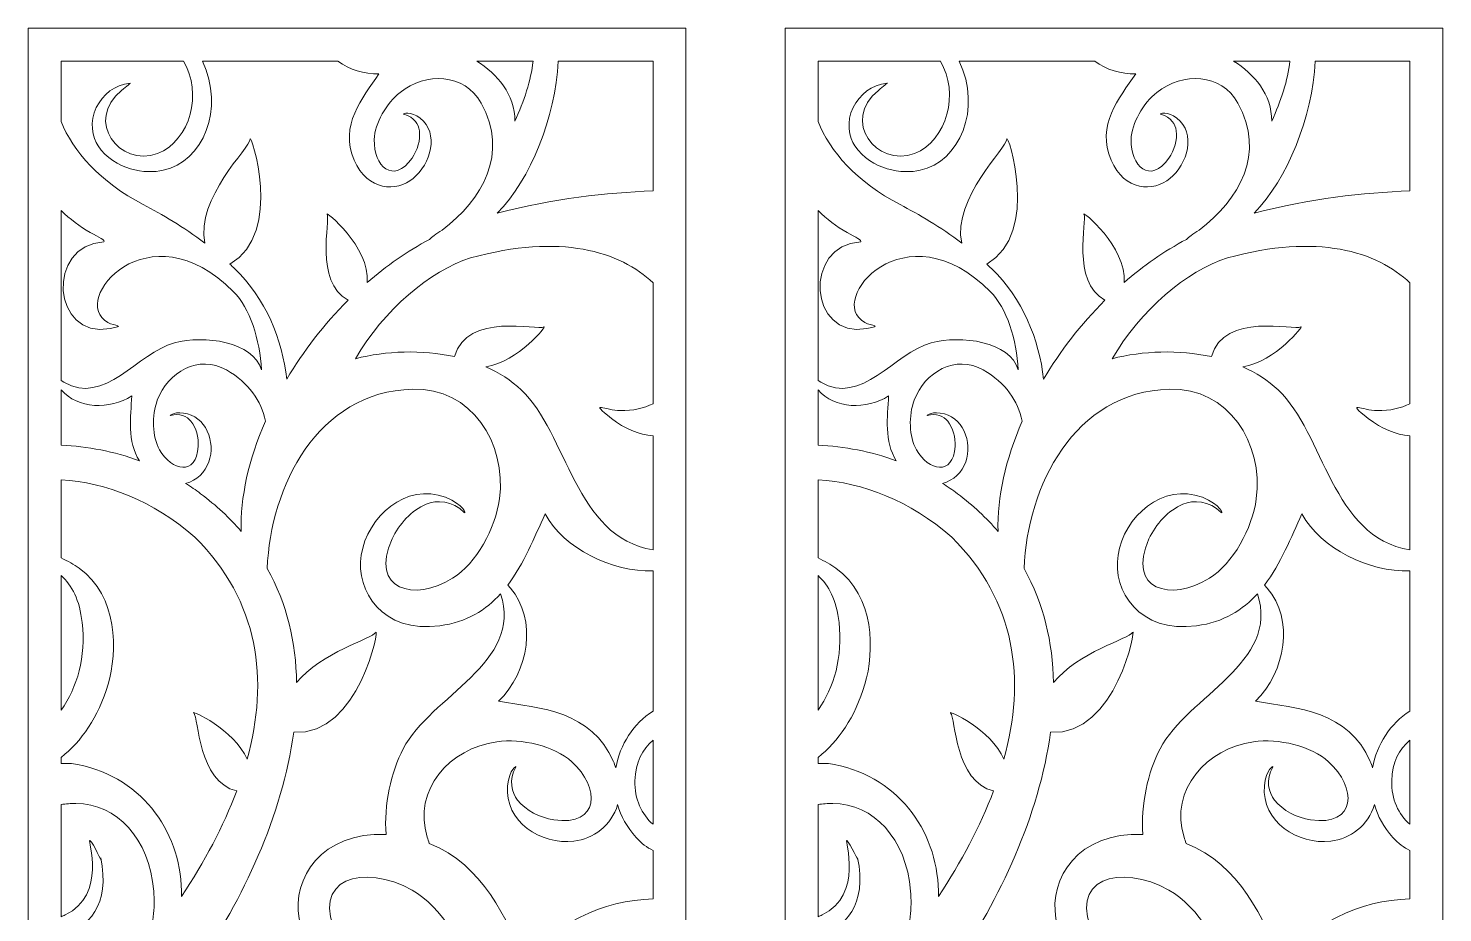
# Model space of a CAD drawing. Header units: centimetres. Extents: x -9.5 to 5.7, y -12.5 to 14.6.
# Drawn here: x -9.52 to 5.66, y 5.06 to 14.56 of the extents above; entities that cross this region are included whole.
import ezdxf

# ---------------------------------------------------------------- set-up
doc = ezdxf.new("R2010")
doc.units = ezdxf.units.CM
doc.header["$MEASUREMENT"] = 0
doc.layers.add('layer 1', color=7, linetype='Continuous')

msp = doc.modelspace()

# ---------------------------------------------------------------- linework, layer by layer
at = {"layer": 'layer 1', "color": 177, "lineweight": 9}
for points, knots in [([(-2.46429, -12.50371), (-2.46429, -12.50371), (-9.52494, -12.50371), (-9.52494, -12.50371), (-9.52494, -12.50371), (-9.52494, -12.50371), (-9.52494, 14.56224), (-9.52494, 14.56224), (-9.52494, 14.56224), (-9.52494, 14.56224), (-2.46429, 14.56224), (-2.46429, 14.56224), (-2.46429, 14.56224), (-2.46429, 14.56224), (-2.46429, -12.50371), (-2.46429, -12.50371)], [0, 0, 0, 0, 0.2, 0.2, 0.2, 0.2, 0.4, 0.4, 0.4, 0.4, 0.6, 0.6, 0.6, 0.6, 1, 1, 1, 1]), ([(-9.17189, 14.20923), (-9.17189, 14.20923), (-7.85825, 14.20923), (-7.85825, 14.20923), (-7.85825, 14.20923), (-7.6522, 13.86255), (-7.78242, 13.36383), (-8.13596, 13.21554), (-8.13596, 13.21554), (-8.54568, 13.0665), (-8.92564, 13.56897), (-8.52382, 13.89443), (-8.52382, 13.89443), (-8.46844, 13.93926), (-8.42404, 13.97467), (-8.42745, 13.97425), (-8.42745, 13.97425), (-8.60174, 13.95554), (-8.71932, 13.85268), (-8.795, 13.71145), (-8.795, 13.71145), (-8.8733, 13.56518), (-8.83485, 13.38527), (-8.77637, 13.29881), (-8.77637, 13.29881), (-8.59988, 13.03845), (-8.2578, 12.99271), (-8.07596, 13.03663), (-8.07596, 13.03663), (-7.65018, 13.12544), (-7.40982, 13.6998), (-7.65607, 14.20923), (-7.65607, 14.20923), (-7.65607, 14.20923), (-6.19953, 14.20923), (-6.19953, 14.20923), (-6.19953, 14.20923), (-6.0758, 14.11833), (-5.91722, 14.06663), (-5.76055, 14.07191), (-5.76055, 14.07191), (-5.94004, 13.80979), (-6.18575, 13.52051), (-6.02547, 13.1454), (-6.02547, 13.1454), (-5.8825, 12.8108), (-5.56911, 12.80305), (-5.393, 12.94827), (-5.393, 12.94827), (-5.20368, 13.10418), (-5.10956, 13.43348), (-5.31758, 13.59793), (-5.31758, 13.59793), (-5.41262, 13.67487), (-5.51199, 13.64431), (-5.49422, 13.64048), (-5.49422, 13.64048), (-5.37429, 13.60241), (-5.33508, 13.5295), (-5.32582, 13.46206), (-5.32582, 13.46206), (-5.31216, 13.36356), (-5.34647, 13.25076), (-5.4048, 13.16688), (-5.4048, 13.16688), (-5.60516, 12.87987), (-5.81714, 13.08354), (-5.81035, 13.36721), (-5.81035, 13.36721), (-5.80598, 13.54161), (-5.67936, 13.75821), (-5.53275, 13.87405), (-5.53275, 13.87405), (-5.25697, 14.09214), (-4.84205, 14.0814), (-4.66249, 13.75783), (-4.66249, 13.75783), (-4.36288, 13.21835), (-4.64902, 12.72054), (-5.07972, 12.39421), (-5.07972, 12.39421), (-5.14998, 12.35106), (-5.19306, 12.31857), (-5.21533, 12.29503), (-5.21533, 12.29503), (-5.45597, 12.16679), (-5.68047, 12.0092), (-5.88591, 11.83112), (-5.88591, 11.83112), (-5.85358, 12.21662), (-6.34823, 12.61302), (-6.31643, 12.56379), (-6.31643, 12.56379), (-6.27802, 12.50409), (-6.45732, 11.84125), (-6.09144, 11.64006), (-6.09144, 11.64006), (-6.34994, 11.3825), (-6.5719, 11.09291), (-6.74979, 10.79238), (-6.74979, 10.79238), (-6.79705, 11.21971), (-6.97475, 11.66051), (-7.31007, 11.98108), (-7.31007, 11.98108), (-7.32681, 11.99706), (-7.34351, 12.01273), (-7.36033, 12.02818), (-7.36033, 12.02818), (-6.77522, 12.36237), (-7.14414, 13.46357), (-7.14368, 13.37013), (-7.14368, 13.37013), (-7.14338, 13.27969), (-7.73042, 12.7372), (-7.62882, 12.25325), (-7.62882, 12.25325), (-7.85908, 12.42913), (-8.08711, 12.56314), (-8.29013, 12.669), (-8.29013, 12.669), (-8.75557, 12.91164), (-9.04626, 13.23987), (-9.17189, 13.56081), (-9.17189, 13.56081), (-9.17189, 13.56081), (-9.17189, 14.20923), (-9.17189, 14.20923)], [0, 0, 0, 0, 0.03030303, 0.03030303, 0.03030303, 0.03030303, 0.06060606, 0.06060606, 0.06060606, 0.06060606, 0.09090909, 0.09090909, 0.09090909, 0.09090909, 0.12121212, 0.12121212, 0.12121212, 0.12121212, 0.15151515, 0.15151515, 0.15151515, 0.15151515, 0.18181818, 0.18181818, 0.18181818, 0.18181818, 0.21212121, 0.21212121, 0.21212121, 0.21212121, 0.24242424, 0.24242424, 0.24242424, 0.24242424, 0.27272727, 0.27272727, 0.27272727, 0.27272727, 0.3030303, 0.3030303, 0.3030303, 0.3030303, 0.33333333, 0.33333333, 0.33333333, 0.33333333, 0.36363636, 0.36363636, 0.36363636, 0.36363636, 0.39393939, 0.39393939, 0.39393939, 0.39393939, 0.42424242, 0.42424242, 0.42424242, 0.42424242, 0.45454545, 0.45454545, 0.45454545, 0.45454545, 0.48484848, 0.48484848, 0.48484848, 0.48484848, 0.51515152, 0.51515152, 0.51515152, 0.51515152, 0.54545455, 0.54545455, 0.54545455, 0.54545455, 0.57575758, 0.57575758, 0.57575758, 0.57575758, 0.60606061, 0.60606061, 0.60606061, 0.60606061, 0.63636364, 0.63636364, 0.63636364, 0.63636364, 0.66666667, 0.66666667, 0.66666667, 0.66666667, 0.6969697, 0.6969697, 0.6969697, 0.6969697, 0.72727273, 0.72727273, 0.72727273, 0.72727273, 0.75757576, 0.75757576, 0.75757576, 0.75757576, 0.78787879, 0.78787879, 0.78787879, 0.78787879, 0.81818182, 0.81818182, 0.81818182, 0.81818182, 0.84848485, 0.84848485, 0.84848485, 0.84848485, 0.87878788, 0.87878788, 0.87878788, 0.87878788, 0.90909091, 0.90909091, 0.90909091, 0.90909091, 0.93939394, 0.93939394, 0.93939394, 0.93939394, 1, 1, 1, 1]), ([(-4.7105, 14.20923), (-4.7105, 14.20923), (-4.10524, 14.20923), (-4.10524, 14.20923), (-4.10524, 14.20923), (-4.12658, 14.00454), (-4.20252, 13.77715), (-4.29912, 13.56487), (-4.29912, 13.56487), (-4.30105, 13.85067), (-4.48695, 14.07221), (-4.7105, 14.20923)], [0, 0, 0, 0, 0.25, 0.25, 0.25, 0.25, 0.5, 0.5, 0.5, 0.5, 1, 1, 1, 1]), ([(-3.8341, 14.20923), (-3.8341, 14.20923), (-2.8173, 14.20923), (-2.8173, 14.20923), (-2.8173, 14.20923), (-2.8173, 14.20923), (-2.8173, 12.81493), (-2.8173, 12.81493), (-2.8173, 12.81493), (-3.31849, 12.79691), (-3.88617, 12.73458), (-4.48946, 12.57502), (-4.48946, 12.57502), (-4.12965, 12.94432), (-3.86397, 13.60697), (-3.8341, 14.20923)], [0, 0, 0, 0, 0.2, 0.2, 0.2, 0.2, 0.4, 0.4, 0.4, 0.4, 0.6, 0.6, 0.6, 0.6, 1, 1, 1, 1]), ([(-9.17189, 10.7799), (-9.17189, 10.7799), (-9.17189, 12.60364), (-9.17189, 12.60364), (-9.17189, 12.60364), (-9.07731, 12.51301), (-8.97267, 12.43342), (-8.85983, 12.36908), (-8.85983, 12.36908), (-8.76414, 12.31443), (-8.69412, 12.28593), (-8.7134, 12.26756), (-8.7134, 12.26756), (-9.3357, 12.23473), (-9.27497, 11.22172), (-8.64679, 11.33638), (-8.64679, 11.33638), (-8.47209, 11.36834), (-8.59692, 11.36067), (-8.66968, 11.40129), (-8.66968, 11.40129), (-9.09708, 11.63899), (-8.23275, 12.65158), (-7.32047, 11.7324), (-7.32047, 11.7324), (-7.14759, 11.55826), (-7.03544, 11.21645), (-7.02234, 10.89251), (-7.02234, 10.89251), (-7.10584, 11.19736), (-7.63815, 11.27004), (-7.95518, 11.18328), (-7.95518, 11.18328), (-8.35025, 11.07507), (-8.71078, 10.49983), (-9.14194, 10.76156), (-9.14194, 10.76156), (-9.14194, 10.76156), (-9.17189, 10.7799), (-9.17189, 10.7799)], [0, 0, 0, 0, 0.09090909, 0.09090909, 0.09090909, 0.09090909, 0.18181818, 0.18181818, 0.18181818, 0.18181818, 0.27272727, 0.27272727, 0.27272727, 0.27272727, 0.36363636, 0.36363636, 0.36363636, 0.36363636, 0.45454545, 0.45454545, 0.45454545, 0.45454545, 0.54545455, 0.54545455, 0.54545455, 0.54545455, 0.63636364, 0.63636364, 0.63636364, 0.63636364, 0.72727273, 0.72727273, 0.72727273, 0.72727273, 0.81818182, 0.81818182, 0.81818182, 0.81818182, 1, 1, 1, 1]), ([(-2.8173, 11.82766), (-2.8173, 11.82766), (-2.8173, 10.52981), (-2.8173, 10.52981), (-2.8173, 10.52981), (-2.91393, 10.48021), (-3.03129, 10.45307), (-3.16902, 10.4569), (-3.16902, 10.4569), (-3.32376, 10.45387), (-3.52158, 10.57502), (-3.263, 10.37056), (-3.263, 10.37056), (-3.11953, 10.25715), (-2.96783, 10.1987), (-2.8173, 10.18268), (-2.8173, 10.18268), (-2.8173, 10.18268), (-2.8173, 8.95972), (-2.8173, 8.95972), (-2.8173, 8.95972), (-3.65898, 9.09681), (-3.73344, 10.20838), (-4.23114, 10.67731), (-4.23114, 10.67731), (-4.34125, 10.78103), (-4.47044, 10.86302), (-4.6114, 10.92557), (-4.6114, 10.92557), (-4.2642, 10.9787), (-3.94439, 11.38254), (-3.98888, 11.35365), (-3.98888, 11.35365), (-4.05294, 11.31213), (-4.81393, 11.5205), (-4.94855, 11.03495), (-4.94855, 11.03495), (-5.30009, 11.1126), (-5.68373, 11.09723), (-6.01317, 11.0132), (-6.01317, 11.0132), (-5.70958, 11.53272), (-5.21089, 11.96058), (-4.77571, 12.09555), (-4.77571, 12.09555), (-3.81034, 12.36263), (-3.16842, 12.16516), (-2.8173, 11.82766)], [0, 0, 0, 0, 0.07692308, 0.07692308, 0.07692308, 0.07692308, 0.15384615, 0.15384615, 0.15384615, 0.15384615, 0.23076923, 0.23076923, 0.23076923, 0.23076923, 0.30769231, 0.30769231, 0.30769231, 0.30769231, 0.38461538, 0.38461538, 0.38461538, 0.38461538, 0.46153846, 0.46153846, 0.46153846, 0.46153846, 0.53846154, 0.53846154, 0.53846154, 0.53846154, 0.61538462, 0.61538462, 0.61538462, 0.61538462, 0.69230769, 0.69230769, 0.69230769, 0.69230769, 0.76923077, 0.76923077, 0.76923077, 0.76923077, 0.84615385, 0.84615385, 0.84615385, 0.84615385, 1, 1, 1, 1]), ([(-7.83559, 9.67391), (-7.78059, 9.6391), (-7.72685, 9.60217), (-7.67447, 9.56281), (-7.67447, 9.56281), (-7.5063, 9.43646), (-7.36181, 9.30085), (-7.23861, 9.15784), (-7.23861, 9.15784), (-7.25037, 9.52008), (-7.15776, 9.93226), (-6.97938, 10.3435), (-6.97938, 10.3435), (-7.02451, 10.55801), (-7.15568, 10.75424), (-7.39767, 10.8922), (-7.39767, 10.8922), (-7.69413, 11.06129), (-8.02624, 10.87102), (-8.13945, 10.56709), (-8.13945, 10.56709), (-8.1995, 10.40559), (-8.19566, 10.1743), (-8.11554, 10.03466), (-8.11554, 10.03466), (-7.98528, 9.80785), (-7.72048, 9.74864), (-7.70013, 10.07095), (-7.70013, 10.07095), (-7.6941, 10.16504), (-7.72123, 10.27032), (-7.77904, 10.34145), (-7.77904, 10.34145), (-7.8187, 10.39014), (-7.90474, 10.43371), (-7.9972, 10.40142), (-7.9972, 10.40142), (-8.01299, 10.39591), (-7.97485, 10.44328), (-7.85931, 10.42905), (-7.85931, 10.42905), (-7.61648, 10.39902), (-7.51131, 10.11771), (-7.58593, 9.90414), (-7.58593, 9.90414), (-7.62381, 9.79566), (-7.71562, 9.70347), (-7.83559, 9.67391)], [0, 0, 0, 0, 0.07692308, 0.07692308, 0.07692308, 0.07692308, 0.15384615, 0.15384615, 0.15384615, 0.15384615, 0.23076923, 0.23076923, 0.23076923, 0.23076923, 0.30769231, 0.30769231, 0.30769231, 0.30769231, 0.38461538, 0.38461538, 0.38461538, 0.38461538, 0.46153846, 0.46153846, 0.46153846, 0.46153846, 0.53846154, 0.53846154, 0.53846154, 0.53846154, 0.61538462, 0.61538462, 0.61538462, 0.61538462, 0.69230769, 0.69230769, 0.69230769, 0.69230769, 0.76923077, 0.76923077, 0.76923077, 0.76923077, 0.84615385, 0.84615385, 0.84615385, 0.84615385, 1, 1, 1, 1]), ([(-9.17189, 10.08355), (-9.17189, 10.08355), (-9.17189, 10.67936), (-9.17189, 10.67936), (-9.17189, 10.67936), (-8.99476, 10.47277), (-8.6496, 10.4596), (-8.41364, 10.61407), (-8.41364, 10.61407), (-8.42612, 10.3857), (-8.46248, 10.12484), (-8.33234, 9.91731), (-8.33234, 9.91731), (-8.60314, 10.0161), (-8.88826, 10.07091), (-9.17189, 10.08355)], [0, 0, 0, 0, 0.2, 0.2, 0.2, 0.2, 0.4, 0.4, 0.4, 0.4, 0.6, 0.6, 0.6, 0.6, 1, 1, 1, 1]), ([(-6.3419, 3.54002), (-6.2382, 3.8202), (-5.93203, 3.94799), (-5.84101, 3.75955), (-5.84101, 3.75955), (-5.82139, 3.71902), (-5.82249, 3.65855), (-5.81152, 3.68334), (-5.81152, 3.68334), (-5.74301, 3.94101), (-6.0769, 4.11936), (-6.29806, 3.93448), (-6.29806, 3.93448), (-6.35465, 3.88719), (-6.40536, 3.82472), (-6.44456, 3.75579), (-6.44456, 3.75579), (-6.65377, 4.02303), (-7.09643, 3.9642), (-7.15086, 3.63047), (-7.15086, 3.63047), (-7.15101, 3.59282), (-7.1181, 3.66998), (-7.07028, 3.71017), (-7.07028, 3.71017), (-6.81872, 3.92184), (-6.44749, 3.46332), (-6.59069, 2.98039), (-6.59069, 2.98039), (-7.13898, 3.16386), (-7.64248, 3.61696), (-7.82102, 4.32462), (-7.82102, 4.32462), (-7.78276, 4.3787), (-7.74499, 4.43347), (-7.70765, 4.48873), (-7.70765, 4.48873), (-7.22805, 5.19817), (-6.7945, 6.10479), (-6.67517, 7.00025), (-6.67517, 7.00025), (-5.96372, 6.95876), (-5.74912, 8.15729), (-5.79456, 8.07314), (-5.79456, 8.07314), (-5.83073, 8.00642), (-6.38262, 7.85862), (-6.64356, 7.53294), (-6.64356, 7.53294), (-6.65164, 7.9625), (-6.74664, 8.37966), (-6.95968, 8.76019), (-6.95968, 8.76019), (-6.92366, 9.63804), (-6.42786, 10.65503), (-5.39831, 10.68569), (-5.39831, 10.68569), (-4.76508, 10.70456), (-4.38633, 10.10363), (-4.46577, 9.50679), (-4.46577, 9.50679), (-4.50794, 9.1898), (-4.71566, 8.81405), (-4.96863, 8.65498), (-4.96863, 8.65498), (-5.37971, 8.39663), (-5.86523, 8.53034), (-5.61811, 9.0762), (-5.61811, 9.0762), (-5.54595, 9.23553), (-5.40989, 9.38469), (-5.25295, 9.45092), (-5.25295, 9.45092), (-5.14576, 9.49613), (-4.96658, 9.49264), (-4.84323, 9.35919), (-4.84323, 9.35919), (-4.82209, 9.33626), (-4.84334, 9.44724), (-5.04507, 9.52429), (-5.04507, 9.52429), (-5.46921, 9.68666), (-5.88644, 9.31729), (-5.95032, 8.90229), (-5.95032, 8.90229), (-6.00987, 8.51622), (-5.72404, 8.06183), (-5.10663, 8.14431), (-5.10663, 8.14431), (-4.81681, 8.18302), (-4.61133, 8.31317), (-4.45374, 8.48776), (-4.45374, 8.48776), (-4.20909, 7.74681), (-5.20251, 7.38905), (-5.49923, 6.82323), (-5.49923, 6.82323), (-5.62892, 6.57607), (-5.70802, 6.216), (-5.68327, 5.90173), (-5.68327, 5.90173), (-6.38027, 5.93282), (-6.69358, 5.42852), (-6.61691, 5.00108), (-6.61691, 5.00108), (-6.5311, 4.52035), (-6.00763, 4.09822), (-5.48435, 4.29292), (-5.48435, 4.29292), (-5.2353, 4.38568), (-5.21067, 4.51458), (-5.23659, 4.48778), (-5.23659, 4.48778), (-5.38731, 4.33092), (-5.60957, 4.32408), (-5.74339, 4.3751), (-5.74339, 4.3751), (-5.93897, 4.44949), (-6.11003, 4.62055), (-6.20234, 4.80432), (-6.20234, 4.80432), (-6.51755, 5.43417), (-5.91802, 5.59677), (-5.40363, 5.30335), (-5.40363, 5.30335), (-5.08754, 5.12257), (-4.82353, 4.68955), (-4.76618, 4.32211), (-4.76618, 4.32211), (-4.67915, 3.19676), (-5.54258, 2.74883), (-6.38342, 2.92425), (-6.38342, 2.92425), (-6.28956, 3.09265), (-6.28227, 3.33496), (-6.3419, 3.54002)], [0, 0, 0, 0, 0.02857143, 0.02857143, 0.02857143, 0.02857143, 0.05714286, 0.05714286, 0.05714286, 0.05714286, 0.08571429, 0.08571429, 0.08571429, 0.08571429, 0.11428571, 0.11428571, 0.11428571, 0.11428571, 0.14285714, 0.14285714, 0.14285714, 0.14285714, 0.17142857, 0.17142857, 0.17142857, 0.17142857, 0.2, 0.2, 0.2, 0.2, 0.22857143, 0.22857143, 0.22857143, 0.22857143, 0.25714286, 0.25714286, 0.25714286, 0.25714286, 0.28571429, 0.28571429, 0.28571429, 0.28571429, 0.31428571, 0.31428571, 0.31428571, 0.31428571, 0.34285714, 0.34285714, 0.34285714, 0.34285714, 0.37142857, 0.37142857, 0.37142857, 0.37142857, 0.4, 0.4, 0.4, 0.4, 0.42857143, 0.42857143, 0.42857143, 0.42857143, 0.45714286, 0.45714286, 0.45714286, 0.45714286, 0.48571429, 0.48571429, 0.48571429, 0.48571429, 0.51428571, 0.51428571, 0.51428571, 0.51428571, 0.54285714, 0.54285714, 0.54285714, 0.54285714, 0.57142857, 0.57142857, 0.57142857, 0.57142857, 0.6, 0.6, 0.6, 0.6, 0.62857143, 0.62857143, 0.62857143, 0.62857143, 0.65714286, 0.65714286, 0.65714286, 0.65714286, 0.68571429, 0.68571429, 0.68571429, 0.68571429, 0.71428571, 0.71428571, 0.71428571, 0.71428571, 0.74285714, 0.74285714, 0.74285714, 0.74285714, 0.77142857, 0.77142857, 0.77142857, 0.77142857, 0.8, 0.8, 0.8, 0.8, 0.82857143, 0.82857143, 0.82857143, 0.82857143, 0.85714286, 0.85714286, 0.85714286, 0.85714286, 0.88571429, 0.88571429, 0.88571429, 0.88571429, 0.91428571, 0.91428571, 0.91428571, 0.91428571, 0.94285714, 0.94285714, 0.94285714, 0.94285714, 1, 1, 1, 1]), ([(-9.17189, 6.66397), (-9.17189, 6.66397), (-9.17189, 6.72986), (-9.17189, 6.72986), (-9.17189, 6.72986), (-8.95388, 6.90225), (-8.77489, 7.15901), (-8.66865, 7.51548), (-8.66865, 7.51548), (-8.56454, 7.86489), (-8.56006, 8.46608), (-8.97878, 8.76163), (-8.97878, 8.76163), (-9.03487, 8.80126), (-9.09978, 8.83959), (-9.17189, 8.87239), (-9.17189, 8.87239), (-9.17189, 8.87239), (-9.17189, 9.71315), (-9.17189, 9.71315), (-9.17189, 9.71315), (-8.6893, 9.67975), (-8.18754, 9.49191), (-7.73581, 9.09692), (-7.73581, 9.09692), (-7.04398, 8.40156), (-6.93915, 7.56448), (-7.17583, 6.7094), (-7.17583, 6.7094), (-7.31243, 7.03441), (-7.78796, 7.24426), (-7.74864, 7.20831), (-7.74864, 7.20831), (-7.69592, 7.15992), (-7.70123, 6.46316), (-7.28677, 6.36994), (-7.28677, 6.36994), (-7.43009, 5.98895), (-7.63455, 5.60759), (-7.87837, 5.2367), (-7.87837, 5.2367), (-7.87142, 5.89399), (-8.26907, 6.50574), (-8.99658, 6.65456), (-8.99658, 6.65456), (-9.05176, 6.66583), (-9.11082, 6.66879), (-9.17189, 6.66397)], [0, 0, 0, 0, 0.07692308, 0.07692308, 0.07692308, 0.07692308, 0.15384615, 0.15384615, 0.15384615, 0.15384615, 0.23076923, 0.23076923, 0.23076923, 0.23076923, 0.30769231, 0.30769231, 0.30769231, 0.30769231, 0.38461538, 0.38461538, 0.38461538, 0.38461538, 0.46153846, 0.46153846, 0.46153846, 0.46153846, 0.53846154, 0.53846154, 0.53846154, 0.53846154, 0.61538462, 0.61538462, 0.61538462, 0.61538462, 0.69230769, 0.69230769, 0.69230769, 0.69230769, 0.76923077, 0.76923077, 0.76923077, 0.76923077, 0.84615385, 0.84615385, 0.84615385, 0.84615385, 1, 1, 1, 1]), ([(-2.8173, 8.73499), (-2.8173, 8.73499), (-2.8173, 7.22782), (-2.8173, 7.22782), (-2.8173, 7.22782), (-3.02616, 7.0951), (-3.17252, 6.86813), (-3.21658, 6.61877), (-3.21658, 6.61877), (-3.22425, 6.64124), (-3.23305, 6.66412), (-3.243, 6.68731), (-3.243, 6.68731), (-3.47535, 7.22858), (-4.02239, 7.25986), (-4.47515, 7.33352), (-4.47515, 7.33352), (-4.14942, 7.65299), (-4.05811, 8.21076), (-4.34792, 8.54825), (-4.34792, 8.54825), (-4.34792, 8.54825), (-4.37666, 8.5815), (-4.37666, 8.5815), (-4.37666, 8.5815), (-4.20355, 8.81075), (-4.09181, 9.09362), (-3.97536, 9.34496), (-3.97536, 9.34496), (-3.77049, 8.97247), (-3.25901, 8.71844), (-2.8173, 8.73499)], [0, 0, 0, 0, 0.11111111, 0.11111111, 0.11111111, 0.11111111, 0.22222222, 0.22222222, 0.22222222, 0.22222222, 0.33333333, 0.33333333, 0.33333333, 0.33333333, 0.44444444, 0.44444444, 0.44444444, 0.44444444, 0.55555556, 0.55555556, 0.55555556, 0.55555556, 0.66666667, 0.66666667, 0.66666667, 0.66666667, 0.77777778, 0.77777778, 0.77777778, 0.77777778, 1, 1, 1, 1]), ([(-9.17189, 7.2361), (-9.17189, 7.2361), (-9.17189, 8.68402), (-9.17189, 8.68402), (-9.17189, 8.68402), (-9.0567, 8.58112), (-8.97324, 8.41819), (-8.94633, 8.17953), (-8.94633, 8.17953), (-8.90439, 7.80739), (-8.99878, 7.485), (-9.17189, 7.2361)], [0, 0, 0, 0, 0.25, 0.25, 0.25, 0.25, 0.5, 0.5, 0.5, 0.5, 1, 1, 1, 1]), ([(-2.8173, 5.73048), (-2.8173, 5.73048), (-2.8173, 5.2096), (-2.8173, 5.2096), (-2.8173, 5.2096), (-3.34517, 5.20026), (-3.92621, 4.92908), (-4.16051, 4.51769), (-4.16051, 4.51769), (-4.40626, 4.99747), (-4.63748, 5.57741), (-5.21905, 5.80571), (-5.21905, 5.80571), (-5.22657, 5.82799), (-5.23397, 5.85061), (-5.24107, 5.87342), (-5.24107, 5.87342), (-5.4001, 6.38349), (-4.99805, 6.82748), (-4.49519, 6.89853), (-4.49519, 6.89853), (-4.22833, 6.93618), (-3.87581, 6.85291), (-3.68923, 6.68352), (-3.68923, 6.68352), (-3.38605, 6.40835), (-3.38442, 5.9836), (-3.88386, 6.06027), (-3.88386, 6.06027), (-4.02968, 6.0827), (-4.1818, 6.15941), (-4.27111, 6.27198), (-4.27111, 6.27198), (-4.33217, 6.34872), (-4.37001, 6.495), (-4.28959, 6.62541), (-4.28959, 6.62541), (-4.27589, 6.64788), (-4.36121, 6.60537), (-4.37802, 6.42402), (-4.37802, 6.42402), (-4.41355, 6.04273), (-4.01882, 5.78768), (-3.66718, 5.82996), (-3.66718, 5.82996), (-3.45994, 5.85494), (-3.26182, 5.99863), (-3.19719, 6.22344), (-3.19719, 6.22344), (-3.16181, 6.09978), (-3.09733, 5.97973), (-2.99872, 5.87141), (-2.99872, 5.87141), (-2.94194, 5.80753), (-2.88068, 5.76157), (-2.8173, 5.73048)], [0, 0, 0, 0, 0.06666667, 0.06666667, 0.06666667, 0.06666667, 0.13333333, 0.13333333, 0.13333333, 0.13333333, 0.2, 0.2, 0.2, 0.2, 0.26666667, 0.26666667, 0.26666667, 0.26666667, 0.33333333, 0.33333333, 0.33333333, 0.33333333, 0.4, 0.4, 0.4, 0.4, 0.46666667, 0.46666667, 0.46666667, 0.46666667, 0.53333333, 0.53333333, 0.53333333, 0.53333333, 0.6, 0.6, 0.6, 0.6, 0.66666667, 0.66666667, 0.66666667, 0.66666667, 0.73333333, 0.73333333, 0.73333333, 0.73333333, 0.8, 0.8, 0.8, 0.8, 0.86666667, 0.86666667, 0.86666667, 0.86666667, 1, 1, 1, 1]), ([(-2.8173, 6.9139), (-2.8173, 6.9139), (-2.8173, 6.01154), (-2.8173, 6.01154), (-2.8173, 6.01154), (-2.93819, 6.11701), (-3.01675, 6.28021), (-3.01091, 6.47936), (-3.01091, 6.47936), (-3.00745, 6.6771), (-2.93185, 6.82027), (-2.8173, 6.9139)], [0, 0, 0, 0, 0.25, 0.25, 0.25, 0.25, 0.5, 0.5, 0.5, 0.5, 1, 1, 1, 1]), ([(-9.17189, 3.67256), (-9.17189, 3.67256), (-9.17189, 4.81878), (-9.17189, 4.81878), (-9.17189, 4.81878), (-8.87899, 4.89526), (-8.64197, 5.14629), (-8.7468, 5.65291), (-8.7468, 5.65291), (-8.72983, 5.57943), (-8.82335, 5.81284), (-8.86393, 5.83816), (-8.86393, 5.83816), (-8.88886, 5.85368), (-8.67848, 5.25161), (-9.12729, 5.03782), (-9.12729, 5.03782), (-9.14194, 5.03083), (-9.15682, 5.02449), (-9.17189, 5.01869), (-9.17189, 5.01869), (-9.17189, 5.01869), (-9.17189, 6.2237), (-9.17189, 6.2237), (-9.17189, 6.2237), (-9.12035, 6.23103), (-9.06751, 6.23478), (-9.01396, 6.23482), (-9.01396, 6.23482), (-8.57468, 6.23524), (-8.22466, 5.85759), (-8.1776, 5.29344), (-8.1776, 5.29344), (-8.16253, 5.1124), (-8.18595, 4.92357), (-8.23696, 4.73338), (-8.23696, 4.73338), (-8.5245, 4.35881), (-8.84427, 4.00117), (-9.17189, 3.67256)], [0, 0, 0, 0, 0.09090909, 0.09090909, 0.09090909, 0.09090909, 0.18181818, 0.18181818, 0.18181818, 0.18181818, 0.27272727, 0.27272727, 0.27272727, 0.27272727, 0.36363636, 0.36363636, 0.36363636, 0.36363636, 0.45454545, 0.45454545, 0.45454545, 0.45454545, 0.54545455, 0.54545455, 0.54545455, 0.54545455, 0.63636364, 0.63636364, 0.63636364, 0.63636364, 0.72727273, 0.72727273, 0.72727273, 0.72727273, 0.81818182, 0.81818182, 0.81818182, 0.81818182, 1, 1, 1, 1])]:
    msp.add_open_spline(points, degree=3, knots=knots, dxfattribs=at)
at = {"layer": 'layer 1', "color": 242, "lineweight": 9}
for points, knots in [([(5.66196, -12.50371), (5.66196, -12.50371), (-1.39869, -12.50371), (-1.39869, -12.50371), (-1.39869, -12.50371), (-1.39869, -12.50371), (-1.39869, 14.56224), (-1.39869, 14.56224), (-1.39869, 14.56224), (-1.39869, 14.56224), (5.66196, 14.56224), (5.66196, 14.56224), (5.66196, 14.56224), (5.66196, 14.56224), (5.66196, -12.50371), (5.66196, -12.50371)], [0, 0, 0, 0, 0.2, 0.2, 0.2, 0.2, 0.4, 0.4, 0.4, 0.4, 0.6, 0.6, 0.6, 0.6, 1, 1, 1, 1]), ([(-1.04564, 14.20923), (-1.04564, 14.20923), (0.268, 14.20923), (0.268, 14.20923), (0.268, 14.20923), (0.47405, 13.86255), (0.34383, 13.36383), (-0.00971, 13.21554), (-0.00971, 13.21554), (-0.41943, 13.0665), (-0.79939, 13.56897), (-0.39757, 13.89443), (-0.39757, 13.89443), (-0.34219, 13.93926), (-0.29779, 13.97467), (-0.3012, 13.97425), (-0.3012, 13.97425), (-0.47549, 13.95554), (-0.59307, 13.85268), (-0.66875, 13.71145), (-0.66875, 13.71145), (-0.74705, 13.56518), (-0.7086, 13.38527), (-0.65012, 13.29881), (-0.65012, 13.29881), (-0.47363, 13.03845), (-0.13155, 12.99271), (0.05029, 13.03663), (0.05029, 13.03663), (0.47607, 13.12544), (0.71643, 13.6998), (0.47018, 14.20923), (0.47018, 14.20923), (0.47018, 14.20923), (1.92672, 14.20923), (1.92672, 14.20923), (1.92672, 14.20923), (2.05045, 14.11833), (2.20903, 14.06663), (2.3657, 14.07191), (2.3657, 14.07191), (2.18621, 13.80979), (1.9405, 13.52051), (2.10078, 13.1454), (2.10078, 13.1454), (2.24375, 12.8108), (2.55714, 12.80305), (2.73325, 12.94827), (2.73325, 12.94827), (2.92257, 13.10418), (3.01669, 13.43348), (2.80867, 13.59793), (2.80867, 13.59793), (2.71363, 13.67487), (2.61426, 13.64431), (2.63203, 13.64048), (2.63203, 13.64048), (2.75196, 13.60241), (2.79117, 13.5295), (2.80043, 13.46206), (2.80043, 13.46206), (2.81409, 13.36356), (2.77978, 13.25076), (2.72145, 13.16688), (2.72145, 13.16688), (2.52109, 12.87987), (2.30911, 13.08354), (2.3159, 13.36721), (2.3159, 13.36721), (2.32027, 13.54161), (2.44689, 13.75821), (2.5935, 13.87405), (2.5935, 13.87405), (2.86928, 14.09214), (3.2842, 14.0814), (3.46376, 13.75783), (3.46376, 13.75783), (3.76337, 13.21835), (3.47723, 12.72054), (3.04653, 12.39421), (3.04653, 12.39421), (2.97627, 12.35106), (2.93319, 12.31857), (2.91092, 12.29503), (2.91092, 12.29503), (2.67028, 12.16679), (2.44578, 12.0092), (2.24034, 11.83112), (2.24034, 11.83112), (2.27267, 12.21662), (1.77802, 12.61302), (1.80982, 12.56379), (1.80982, 12.56379), (1.84823, 12.50409), (1.66893, 11.84125), (2.03481, 11.64006), (2.03481, 11.64006), (1.77631, 11.3825), (1.55435, 11.09291), (1.37646, 10.79238), (1.37646, 10.79238), (1.3292, 11.21971), (1.1515, 11.66051), (0.81618, 11.98108), (0.81618, 11.98108), (0.79944, 11.99706), (0.78274, 12.01273), (0.76592, 12.02818), (0.76592, 12.02818), (1.35103, 12.36237), (0.98211, 13.46357), (0.98257, 13.37013), (0.98257, 13.37013), (0.98287, 13.27969), (0.39583, 12.7372), (0.49743, 12.25325), (0.49743, 12.25325), (0.26717, 12.42913), (0.03914, 12.56314), (-0.16388, 12.669), (-0.16388, 12.669), (-0.62932, 12.91164), (-0.92001, 13.23987), (-1.04564, 13.56081), (-1.04564, 13.56081), (-1.04564, 13.56081), (-1.04564, 14.20923), (-1.04564, 14.20923)], [0, 0, 0, 0, 0.03030303, 0.03030303, 0.03030303, 0.03030303, 0.06060606, 0.06060606, 0.06060606, 0.06060606, 0.09090909, 0.09090909, 0.09090909, 0.09090909, 0.12121212, 0.12121212, 0.12121212, 0.12121212, 0.15151515, 0.15151515, 0.15151515, 0.15151515, 0.18181818, 0.18181818, 0.18181818, 0.18181818, 0.21212121, 0.21212121, 0.21212121, 0.21212121, 0.24242424, 0.24242424, 0.24242424, 0.24242424, 0.27272727, 0.27272727, 0.27272727, 0.27272727, 0.3030303, 0.3030303, 0.3030303, 0.3030303, 0.33333333, 0.33333333, 0.33333333, 0.33333333, 0.36363636, 0.36363636, 0.36363636, 0.36363636, 0.39393939, 0.39393939, 0.39393939, 0.39393939, 0.42424242, 0.42424242, 0.42424242, 0.42424242, 0.45454545, 0.45454545, 0.45454545, 0.45454545, 0.48484848, 0.48484848, 0.48484848, 0.48484848, 0.51515152, 0.51515152, 0.51515152, 0.51515152, 0.54545455, 0.54545455, 0.54545455, 0.54545455, 0.57575758, 0.57575758, 0.57575758, 0.57575758, 0.60606061, 0.60606061, 0.60606061, 0.60606061, 0.63636364, 0.63636364, 0.63636364, 0.63636364, 0.66666667, 0.66666667, 0.66666667, 0.66666667, 0.6969697, 0.6969697, 0.6969697, 0.6969697, 0.72727273, 0.72727273, 0.72727273, 0.72727273, 0.75757576, 0.75757576, 0.75757576, 0.75757576, 0.78787879, 0.78787879, 0.78787879, 0.78787879, 0.81818182, 0.81818182, 0.81818182, 0.81818182, 0.84848485, 0.84848485, 0.84848485, 0.84848485, 0.87878788, 0.87878788, 0.87878788, 0.87878788, 0.90909091, 0.90909091, 0.90909091, 0.90909091, 0.93939394, 0.93939394, 0.93939394, 0.93939394, 1, 1, 1, 1]), ([(3.41575, 14.20923), (3.41575, 14.20923), (4.02101, 14.20923), (4.02101, 14.20923), (4.02101, 14.20923), (3.99967, 14.00454), (3.92373, 13.77715), (3.82713, 13.56487), (3.82713, 13.56487), (3.8252, 13.85067), (3.6393, 14.07221), (3.41575, 14.20923)], [0, 0, 0, 0, 0.25, 0.25, 0.25, 0.25, 0.5, 0.5, 0.5, 0.5, 1, 1, 1, 1]), ([(4.29215, 14.20923), (4.29215, 14.20923), (5.30895, 14.20923), (5.30895, 14.20923), (5.30895, 14.20923), (5.30895, 14.20923), (5.30895, 12.81493), (5.30895, 12.81493), (5.30895, 12.81493), (4.80776, 12.79691), (4.24008, 12.73458), (3.63679, 12.57502), (3.63679, 12.57502), (3.9966, 12.94432), (4.26228, 13.60697), (4.29215, 14.20923)], [0, 0, 0, 0, 0.2, 0.2, 0.2, 0.2, 0.4, 0.4, 0.4, 0.4, 0.6, 0.6, 0.6, 0.6, 1, 1, 1, 1]), ([(-1.04564, 10.7799), (-1.04564, 10.7799), (-1.04564, 12.60364), (-1.04564, 12.60364), (-1.04564, 12.60364), (-0.95106, 12.51301), (-0.84642, 12.43342), (-0.73358, 12.36908), (-0.73358, 12.36908), (-0.63789, 12.31443), (-0.56787, 12.28593), (-0.58715, 12.26756), (-0.58715, 12.26756), (-1.20945, 12.23473), (-1.14872, 11.22172), (-0.52054, 11.33638), (-0.52054, 11.33638), (-0.34584, 11.36834), (-0.47067, 11.36067), (-0.54343, 11.40129), (-0.54343, 11.40129), (-0.97083, 11.63899), (-0.1065, 12.65158), (0.80578, 11.7324), (0.80578, 11.7324), (0.97866, 11.55826), (1.09081, 11.21645), (1.10391, 10.89251), (1.10391, 10.89251), (1.02041, 11.19736), (0.4881, 11.27004), (0.17107, 11.18328), (0.17107, 11.18328), (-0.224, 11.07507), (-0.58453, 10.49983), (-1.01569, 10.76156), (-1.01569, 10.76156), (-1.01569, 10.76156), (-1.04564, 10.7799), (-1.04564, 10.7799)], [0, 0, 0, 0, 0.09090909, 0.09090909, 0.09090909, 0.09090909, 0.18181818, 0.18181818, 0.18181818, 0.18181818, 0.27272727, 0.27272727, 0.27272727, 0.27272727, 0.36363636, 0.36363636, 0.36363636, 0.36363636, 0.45454545, 0.45454545, 0.45454545, 0.45454545, 0.54545455, 0.54545455, 0.54545455, 0.54545455, 0.63636364, 0.63636364, 0.63636364, 0.63636364, 0.72727273, 0.72727273, 0.72727273, 0.72727273, 0.81818182, 0.81818182, 0.81818182, 0.81818182, 1, 1, 1, 1]), ([(5.30895, 11.82766), (5.30895, 11.82766), (5.30895, 10.52981), (5.30895, 10.52981), (5.30895, 10.52981), (5.21232, 10.48021), (5.09496, 10.45307), (4.95723, 10.4569), (4.95723, 10.4569), (4.80249, 10.45387), (4.60467, 10.57502), (4.86325, 10.37056), (4.86325, 10.37056), (5.00672, 10.25715), (5.15842, 10.1987), (5.30895, 10.18268), (5.30895, 10.18268), (5.30895, 10.18268), (5.30895, 8.95972), (5.30895, 8.95972), (5.30895, 8.95972), (4.46727, 9.09681), (4.39281, 10.20838), (3.89511, 10.67731), (3.89511, 10.67731), (3.785, 10.78103), (3.65581, 10.86302), (3.51485, 10.92557), (3.51485, 10.92557), (3.86205, 10.9787), (4.18186, 11.38254), (4.13737, 11.35365), (4.13737, 11.35365), (4.07331, 11.31213), (3.31232, 11.5205), (3.1777, 11.03495), (3.1777, 11.03495), (2.82616, 11.1126), (2.44252, 11.09723), (2.11308, 11.0132), (2.11308, 11.0132), (2.41667, 11.53272), (2.91536, 11.96058), (3.35054, 12.09555), (3.35054, 12.09555), (4.31591, 12.36263), (4.95783, 12.16516), (5.30895, 11.82766)], [0, 0, 0, 0, 0.07692308, 0.07692308, 0.07692308, 0.07692308, 0.15384615, 0.15384615, 0.15384615, 0.15384615, 0.23076923, 0.23076923, 0.23076923, 0.23076923, 0.30769231, 0.30769231, 0.30769231, 0.30769231, 0.38461538, 0.38461538, 0.38461538, 0.38461538, 0.46153846, 0.46153846, 0.46153846, 0.46153846, 0.53846154, 0.53846154, 0.53846154, 0.53846154, 0.61538462, 0.61538462, 0.61538462, 0.61538462, 0.69230769, 0.69230769, 0.69230769, 0.69230769, 0.76923077, 0.76923077, 0.76923077, 0.76923077, 0.84615385, 0.84615385, 0.84615385, 0.84615385, 1, 1, 1, 1]), ([(0.29066, 9.67391), (0.34566, 9.6391), (0.3994, 9.60217), (0.45178, 9.56281), (0.45178, 9.56281), (0.61995, 9.43646), (0.76444, 9.30085), (0.88764, 9.15784), (0.88764, 9.15784), (0.87588, 9.52008), (0.96849, 9.93226), (1.14687, 10.3435), (1.14687, 10.3435), (1.10174, 10.55801), (0.97057, 10.75424), (0.72858, 10.8922), (0.72858, 10.8922), (0.43212, 11.06129), (0.10001, 10.87102), (-0.0132, 10.56709), (-0.0132, 10.56709), (-0.07325, 10.40559), (-0.06941, 10.1743), (0.01071, 10.03466), (0.01071, 10.03466), (0.14097, 9.80785), (0.40577, 9.74864), (0.42612, 10.07095), (0.42612, 10.07095), (0.43215, 10.16504), (0.40502, 10.27032), (0.34721, 10.34145), (0.34721, 10.34145), (0.30755, 10.39014), (0.22151, 10.43371), (0.12905, 10.40142), (0.12905, 10.40142), (0.11326, 10.39591), (0.1514, 10.44328), (0.26694, 10.42905), (0.26694, 10.42905), (0.50977, 10.39902), (0.61494, 10.11771), (0.54032, 9.90414), (0.54032, 9.90414), (0.50244, 9.79566), (0.41063, 9.70347), (0.29066, 9.67391)], [0, 0, 0, 0, 0.07692308, 0.07692308, 0.07692308, 0.07692308, 0.15384615, 0.15384615, 0.15384615, 0.15384615, 0.23076923, 0.23076923, 0.23076923, 0.23076923, 0.30769231, 0.30769231, 0.30769231, 0.30769231, 0.38461538, 0.38461538, 0.38461538, 0.38461538, 0.46153846, 0.46153846, 0.46153846, 0.46153846, 0.53846154, 0.53846154, 0.53846154, 0.53846154, 0.61538462, 0.61538462, 0.61538462, 0.61538462, 0.69230769, 0.69230769, 0.69230769, 0.69230769, 0.76923077, 0.76923077, 0.76923077, 0.76923077, 0.84615385, 0.84615385, 0.84615385, 0.84615385, 1, 1, 1, 1]), ([(-1.04564, 10.08355), (-1.04564, 10.08355), (-1.04564, 10.67936), (-1.04564, 10.67936), (-1.04564, 10.67936), (-0.86851, 10.47277), (-0.52335, 10.4596), (-0.28739, 10.61407), (-0.28739, 10.61407), (-0.29987, 10.3857), (-0.33623, 10.12484), (-0.20609, 9.91731), (-0.20609, 9.91731), (-0.47689, 10.0161), (-0.76201, 10.07091), (-1.04564, 10.08355)], [0, 0, 0, 0, 0.2, 0.2, 0.2, 0.2, 0.4, 0.4, 0.4, 0.4, 0.6, 0.6, 0.6, 0.6, 1, 1, 1, 1]), ([(1.78435, 3.54002), (1.88805, 3.8202), (2.19422, 3.94799), (2.28524, 3.75955), (2.28524, 3.75955), (2.30486, 3.71902), (2.30376, 3.65855), (2.31473, 3.68334), (2.31473, 3.68334), (2.38324, 3.94101), (2.04935, 4.11936), (1.82819, 3.93448), (1.82819, 3.93448), (1.7716, 3.88719), (1.72089, 3.82472), (1.68169, 3.75579), (1.68169, 3.75579), (1.47248, 4.02303), (1.02982, 3.9642), (0.97539, 3.63047), (0.97539, 3.63047), (0.97524, 3.59282), (1.00815, 3.66998), (1.05597, 3.71017), (1.05597, 3.71017), (1.30753, 3.92184), (1.67876, 3.46332), (1.53556, 2.98039), (1.53556, 2.98039), (0.98727, 3.16386), (0.48377, 3.61696), (0.30523, 4.32462), (0.30523, 4.32462), (0.34349, 4.3787), (0.38126, 4.43347), (0.4186, 4.48873), (0.4186, 4.48873), (0.8982, 5.19817), (1.33175, 6.10479), (1.45108, 7.00025), (1.45108, 7.00025), (2.16253, 6.95876), (2.37713, 8.15729), (2.33169, 8.07314), (2.33169, 8.07314), (2.29552, 8.00642), (1.74363, 7.85862), (1.48269, 7.53294), (1.48269, 7.53294), (1.47461, 7.9625), (1.37961, 8.37966), (1.16657, 8.76019), (1.16657, 8.76019), (1.20259, 9.63804), (1.69839, 10.65503), (2.72794, 10.68569), (2.72794, 10.68569), (3.36117, 10.70456), (3.73992, 10.10363), (3.66048, 9.50679), (3.66048, 9.50679), (3.61831, 9.1898), (3.41059, 8.81405), (3.15762, 8.65498), (3.15762, 8.65498), (2.74654, 8.39663), (2.26102, 8.53034), (2.50814, 9.0762), (2.50814, 9.0762), (2.5803, 9.23553), (2.71636, 9.38469), (2.8733, 9.45092), (2.8733, 9.45092), (2.98049, 9.49613), (3.15967, 9.49264), (3.28302, 9.35919), (3.28302, 9.35919), (3.30416, 9.33626), (3.28291, 9.44724), (3.08118, 9.52429), (3.08118, 9.52429), (2.65704, 9.68666), (2.23981, 9.31729), (2.17593, 8.90229), (2.17593, 8.90229), (2.11638, 8.51622), (2.40221, 8.06183), (3.01962, 8.14431), (3.01962, 8.14431), (3.30944, 8.18302), (3.51492, 8.31317), (3.67251, 8.48776), (3.67251, 8.48776), (3.91716, 7.74681), (2.92374, 7.38905), (2.62702, 6.82323), (2.62702, 6.82323), (2.49733, 6.57607), (2.41823, 6.216), (2.44298, 5.90173), (2.44298, 5.90173), (1.74598, 5.93282), (1.43267, 5.42852), (1.50934, 5.00108), (1.50934, 5.00108), (1.59515, 4.52035), (2.11862, 4.09822), (2.6419, 4.29292), (2.6419, 4.29292), (2.89095, 4.38568), (2.91558, 4.51458), (2.88966, 4.48778), (2.88966, 4.48778), (2.73894, 4.33092), (2.51668, 4.32408), (2.38286, 4.3751), (2.38286, 4.3751), (2.18728, 4.44949), (2.01622, 4.62055), (1.92391, 4.80432), (1.92391, 4.80432), (1.6087, 5.43417), (2.20823, 5.59677), (2.72262, 5.30335), (2.72262, 5.30335), (3.03871, 5.12257), (3.30272, 4.68955), (3.36007, 4.32211), (3.36007, 4.32211), (3.4471, 3.19676), (2.58367, 2.74883), (1.74283, 2.92425), (1.74283, 2.92425), (1.83669, 3.09265), (1.84398, 3.33496), (1.78435, 3.54002)], [0, 0, 0, 0, 0.02857143, 0.02857143, 0.02857143, 0.02857143, 0.05714286, 0.05714286, 0.05714286, 0.05714286, 0.08571429, 0.08571429, 0.08571429, 0.08571429, 0.11428571, 0.11428571, 0.11428571, 0.11428571, 0.14285714, 0.14285714, 0.14285714, 0.14285714, 0.17142857, 0.17142857, 0.17142857, 0.17142857, 0.2, 0.2, 0.2, 0.2, 0.22857143, 0.22857143, 0.22857143, 0.22857143, 0.25714286, 0.25714286, 0.25714286, 0.25714286, 0.28571429, 0.28571429, 0.28571429, 0.28571429, 0.31428571, 0.31428571, 0.31428571, 0.31428571, 0.34285714, 0.34285714, 0.34285714, 0.34285714, 0.37142857, 0.37142857, 0.37142857, 0.37142857, 0.4, 0.4, 0.4, 0.4, 0.42857143, 0.42857143, 0.42857143, 0.42857143, 0.45714286, 0.45714286, 0.45714286, 0.45714286, 0.48571429, 0.48571429, 0.48571429, 0.48571429, 0.51428571, 0.51428571, 0.51428571, 0.51428571, 0.54285714, 0.54285714, 0.54285714, 0.54285714, 0.57142857, 0.57142857, 0.57142857, 0.57142857, 0.6, 0.6, 0.6, 0.6, 0.62857143, 0.62857143, 0.62857143, 0.62857143, 0.65714286, 0.65714286, 0.65714286, 0.65714286, 0.68571429, 0.68571429, 0.68571429, 0.68571429, 0.71428571, 0.71428571, 0.71428571, 0.71428571, 0.74285714, 0.74285714, 0.74285714, 0.74285714, 0.77142857, 0.77142857, 0.77142857, 0.77142857, 0.8, 0.8, 0.8, 0.8, 0.82857143, 0.82857143, 0.82857143, 0.82857143, 0.85714286, 0.85714286, 0.85714286, 0.85714286, 0.88571429, 0.88571429, 0.88571429, 0.88571429, 0.91428571, 0.91428571, 0.91428571, 0.91428571, 0.94285714, 0.94285714, 0.94285714, 0.94285714, 1, 1, 1, 1]), ([(-1.04564, 6.66397), (-1.04564, 6.66397), (-1.04564, 6.72986), (-1.04564, 6.72986), (-1.04564, 6.72986), (-0.82763, 6.90225), (-0.64864, 7.15901), (-0.5424, 7.51548), (-0.5424, 7.51548), (-0.43829, 7.86489), (-0.43381, 8.46608), (-0.85253, 8.76163), (-0.85253, 8.76163), (-0.90862, 8.80126), (-0.97353, 8.83959), (-1.04564, 8.87239), (-1.04564, 8.87239), (-1.04564, 8.87239), (-1.04564, 9.71315), (-1.04564, 9.71315), (-1.04564, 9.71315), (-0.56305, 9.67975), (-0.06129, 9.49191), (0.39044, 9.09692), (0.39044, 9.09692), (1.08227, 8.40156), (1.1871, 7.56448), (0.95042, 6.7094), (0.95042, 6.7094), (0.81382, 7.03441), (0.33829, 7.24426), (0.37761, 7.20831), (0.37761, 7.20831), (0.43033, 7.15992), (0.42502, 6.46316), (0.83948, 6.36994), (0.83948, 6.36994), (0.69616, 5.98895), (0.4917, 5.60759), (0.24788, 5.2367), (0.24788, 5.2367), (0.25483, 5.89399), (-0.14282, 6.50574), (-0.87033, 6.65456), (-0.87033, 6.65456), (-0.92551, 6.66583), (-0.98457, 6.66879), (-1.04564, 6.66397)], [0, 0, 0, 0, 0.07692308, 0.07692308, 0.07692308, 0.07692308, 0.15384615, 0.15384615, 0.15384615, 0.15384615, 0.23076923, 0.23076923, 0.23076923, 0.23076923, 0.30769231, 0.30769231, 0.30769231, 0.30769231, 0.38461538, 0.38461538, 0.38461538, 0.38461538, 0.46153846, 0.46153846, 0.46153846, 0.46153846, 0.53846154, 0.53846154, 0.53846154, 0.53846154, 0.61538462, 0.61538462, 0.61538462, 0.61538462, 0.69230769, 0.69230769, 0.69230769, 0.69230769, 0.76923077, 0.76923077, 0.76923077, 0.76923077, 0.84615385, 0.84615385, 0.84615385, 0.84615385, 1, 1, 1, 1]), ([(5.30895, 8.73499), (5.30895, 8.73499), (5.30895, 7.22782), (5.30895, 7.22782), (5.30895, 7.22782), (5.10009, 7.0951), (4.95373, 6.86813), (4.90967, 6.61877), (4.90967, 6.61877), (4.902, 6.64124), (4.8932, 6.66412), (4.88325, 6.68731), (4.88325, 6.68731), (4.6509, 7.22858), (4.10386, 7.25986), (3.6511, 7.33352), (3.6511, 7.33352), (3.97683, 7.65299), (4.06814, 8.21076), (3.77833, 8.54825), (3.77833, 8.54825), (3.77833, 8.54825), (3.74959, 8.5815), (3.74959, 8.5815), (3.74959, 8.5815), (3.9227, 8.81075), (4.03444, 9.09362), (4.15089, 9.34496), (4.15089, 9.34496), (4.35576, 8.97247), (4.86724, 8.71844), (5.30895, 8.73499)], [0, 0, 0, 0, 0.11111111, 0.11111111, 0.11111111, 0.11111111, 0.22222222, 0.22222222, 0.22222222, 0.22222222, 0.33333333, 0.33333333, 0.33333333, 0.33333333, 0.44444444, 0.44444444, 0.44444444, 0.44444444, 0.55555556, 0.55555556, 0.55555556, 0.55555556, 0.66666667, 0.66666667, 0.66666667, 0.66666667, 0.77777778, 0.77777778, 0.77777778, 0.77777778, 1, 1, 1, 1]), ([(-1.04564, 7.2361), (-1.04564, 7.2361), (-1.04564, 8.68402), (-1.04564, 8.68402), (-1.04564, 8.68402), (-0.93045, 8.58112), (-0.84699, 8.41819), (-0.82008, 8.17953), (-0.82008, 8.17953), (-0.77814, 7.80739), (-0.87253, 7.485), (-1.04564, 7.2361)], [0, 0, 0, 0, 0.25, 0.25, 0.25, 0.25, 0.5, 0.5, 0.5, 0.5, 1, 1, 1, 1]), ([(5.30895, 5.73048), (5.30895, 5.73048), (5.30895, 5.2096), (5.30895, 5.2096), (5.30895, 5.2096), (4.78108, 5.20026), (4.20004, 4.92908), (3.96574, 4.51769), (3.96574, 4.51769), (3.71999, 4.99747), (3.48877, 5.57741), (2.9072, 5.80571), (2.9072, 5.80571), (2.89968, 5.82799), (2.89228, 5.85061), (2.88518, 5.87342), (2.88518, 5.87342), (2.72615, 6.38349), (3.1282, 6.82748), (3.63106, 6.89853), (3.63106, 6.89853), (3.89792, 6.93618), (4.25044, 6.85291), (4.43702, 6.68352), (4.43702, 6.68352), (4.7402, 6.40835), (4.74183, 5.9836), (4.24239, 6.06027), (4.24239, 6.06027), (4.09657, 6.0827), (3.94445, 6.15941), (3.85514, 6.27198), (3.85514, 6.27198), (3.79408, 6.34872), (3.75624, 6.495), (3.83666, 6.62541), (3.83666, 6.62541), (3.85036, 6.64788), (3.76504, 6.60537), (3.74823, 6.42402), (3.74823, 6.42402), (3.7127, 6.04273), (4.10743, 5.78768), (4.45907, 5.82996), (4.45907, 5.82996), (4.66631, 5.85494), (4.86443, 5.99863), (4.92906, 6.22344), (4.92906, 6.22344), (4.96444, 6.09978), (5.02892, 5.97973), (5.12753, 5.87141), (5.12753, 5.87141), (5.18431, 5.80753), (5.24557, 5.76157), (5.30895, 5.73048)], [0, 0, 0, 0, 0.06666667, 0.06666667, 0.06666667, 0.06666667, 0.13333333, 0.13333333, 0.13333333, 0.13333333, 0.2, 0.2, 0.2, 0.2, 0.26666667, 0.26666667, 0.26666667, 0.26666667, 0.33333333, 0.33333333, 0.33333333, 0.33333333, 0.4, 0.4, 0.4, 0.4, 0.46666667, 0.46666667, 0.46666667, 0.46666667, 0.53333333, 0.53333333, 0.53333333, 0.53333333, 0.6, 0.6, 0.6, 0.6, 0.66666667, 0.66666667, 0.66666667, 0.66666667, 0.73333333, 0.73333333, 0.73333333, 0.73333333, 0.8, 0.8, 0.8, 0.8, 0.86666667, 0.86666667, 0.86666667, 0.86666667, 1, 1, 1, 1]), ([(5.30895, 6.9139), (5.30895, 6.9139), (5.30895, 6.01154), (5.30895, 6.01154), (5.30895, 6.01154), (5.18806, 6.11701), (5.1095, 6.28021), (5.11534, 6.47936), (5.11534, 6.47936), (5.1188, 6.6771), (5.1944, 6.82027), (5.30895, 6.9139)], [0, 0, 0, 0, 0.25, 0.25, 0.25, 0.25, 0.5, 0.5, 0.5, 0.5, 1, 1, 1, 1]), ([(-1.04564, 3.67256), (-1.04564, 3.67256), (-1.04564, 4.81878), (-1.04564, 4.81878), (-1.04564, 4.81878), (-0.75274, 4.89526), (-0.51572, 5.14629), (-0.62055, 5.65291), (-0.62055, 5.65291), (-0.60358, 5.57943), (-0.6971, 5.81284), (-0.73768, 5.83816), (-0.73768, 5.83816), (-0.76261, 5.85368), (-0.55223, 5.25161), (-1.00104, 5.03782), (-1.00104, 5.03782), (-1.01569, 5.03083), (-1.03057, 5.02449), (-1.04564, 5.01869), (-1.04564, 5.01869), (-1.04564, 5.01869), (-1.04564, 6.2237), (-1.04564, 6.2237), (-1.04564, 6.2237), (-0.9941, 6.23103), (-0.94126, 6.23478), (-0.88771, 6.23482), (-0.88771, 6.23482), (-0.44843, 6.23524), (-0.09841, 5.85759), (-0.05135, 5.29344), (-0.05135, 5.29344), (-0.03628, 5.1124), (-0.0597, 4.92357), (-0.11071, 4.73338), (-0.11071, 4.73338), (-0.39825, 4.35881), (-0.71802, 4.00117), (-1.04564, 3.67256)], [0, 0, 0, 0, 0.09090909, 0.09090909, 0.09090909, 0.09090909, 0.18181818, 0.18181818, 0.18181818, 0.18181818, 0.27272727, 0.27272727, 0.27272727, 0.27272727, 0.36363636, 0.36363636, 0.36363636, 0.36363636, 0.45454545, 0.45454545, 0.45454545, 0.45454545, 0.54545455, 0.54545455, 0.54545455, 0.54545455, 0.63636364, 0.63636364, 0.63636364, 0.63636364, 0.72727273, 0.72727273, 0.72727273, 0.72727273, 0.81818182, 0.81818182, 0.81818182, 0.81818182, 1, 1, 1, 1])]:
    msp.add_open_spline(points, degree=3, knots=knots, dxfattribs=at)

doc.saveas('drawing.dxf')
